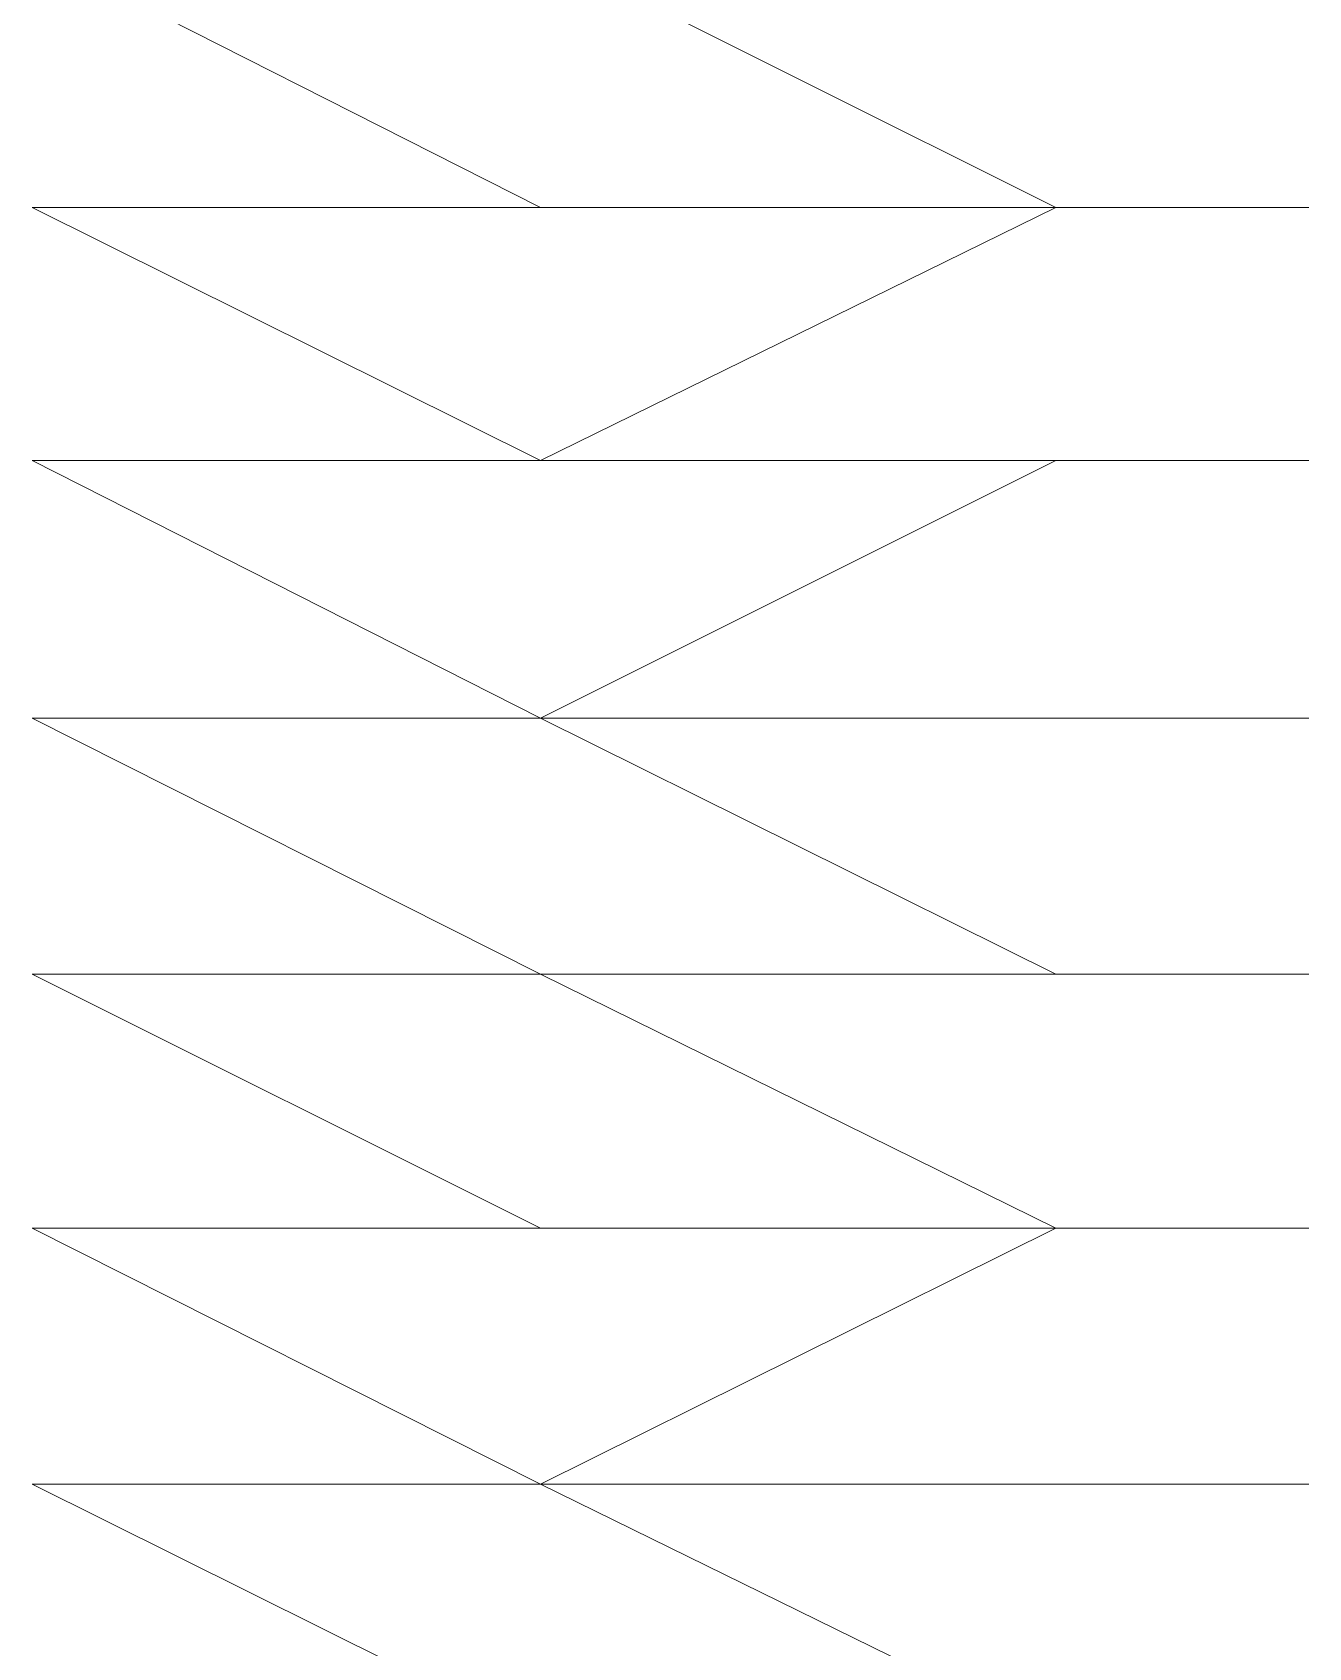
# Model space of a CAD drawing. Header units: millimetres. Extents: x 0 to 17945, y -132 to 1785.
# Drawn here: x 9888.23 to 9888.893, y 129.897 to 130.735 of the extents above; entities that cross this region are included whole.
import ezdxf

# ---------------------------------------------------------------- set-up
doc = ezdxf.new("R2010")
doc.units = ezdxf.units.MM

# ---------------------------------------------------------------- blocks, each defined once
blk = doc.blocks.new('TCR_GROWATT_40KTL3_X_FRONT')
at = {"color": 1, "lineweight": 9}
for points in [[(444.0527, 130.7782), (444.31666, 130.64441), (444.58422, 130.64441), (444.31666, 130.7782)], [(444.0527, 130.64441), (444.31666, 130.64441), (444.58422, 130.64441), (444.31666, 130.64441)], [(444.0527, 130.64441), (444.31666, 130.64441), (444.58422, 130.64441), (444.31666, 130.64441)], [(444.0527, 130.64441), (444.31666, 130.64441), (444.58422, 130.64441), (444.31666, 130.64441)], [(444.0527, 130.64441), (444.31666, 130.64441), (444.58422, 130.64441), (444.31666, 130.64441)], [(444.0527, 130.64441), (444.31666, 130.64441), (444.58422, 130.64441), (444.31666, 130.64441)], [(444.0527, 130.64441), (444.31666, 130.64441), (444.58422, 130.64441), (444.31666, 130.64441)], [(444.0527, 130.64441), (444.31666, 130.64441), (444.58422, 130.64441), (444.31666, 130.64441)], [(444.0527, 130.64441), (444.31666, 130.64441), (444.58422, 130.64441), (444.31666, 130.64441)], [(444.0527, 130.64441), (444.31666, 130.64441), (444.58422, 130.64441), (444.31666, 130.64441)], [(444.0527, 130.64441), (444.31666, 130.64441), (444.58422, 130.64441), (444.31666, 130.64441)], [(444.0527, 130.64441), (444.31666, 130.64441), (444.58422, 130.64441), (444.31666, 130.64441)], [(444.0527, 130.64441), (444.31666, 130.64441), (444.58422, 130.64441), (444.31666, 130.64441)], [(444.0527, 130.64441), (444.31666, 130.64441), (444.58422, 130.64441), (444.31666, 130.64441)], [(444.0527, 130.64441), (444.31666, 130.64441), (444.58422, 130.64441), (444.31666, 130.64441)], [(444.0527, 130.64441), (444.31666, 130.64441), (444.58422, 130.64441), (444.31666, 130.64441)], [(444.0527, 130.64441), (444.31666, 130.64441), (444.58422, 130.64441), (444.31666, 130.64441)], [(444.0527, 130.64441), (444.31666, 130.64441), (444.58422, 130.64441), (444.31666, 130.64441)], [(444.0527, 130.64441), (444.31666, 130.64441), (444.58422, 130.64441), (444.31666, 130.64441)], [(444.0527, 130.64441), (444.31666, 130.64441), (444.58422, 130.64441), (444.31666, 130.64441)], [(444.0527, 130.64441), (444.31666, 130.64441), (444.58422, 130.64441), (444.31666, 130.64441)], [(444.0527, 130.64441), (444.31666, 130.51303), (444.58422, 130.51303), (444.31666, 130.51303)], [(444.0527, 130.64441), (444.31666, 130.64441), (444.58422, 130.64441), (444.31666, 130.51303)], [(444.0527, 130.51303), (444.31666, 130.51303), (444.58422, 130.51303), (444.31666, 130.51303)], [(444.0527, 130.51303), (444.31666, 130.51303), (444.58422, 130.51303), (444.31666, 130.51303)], [(444.0527, 130.51303), (444.31666, 130.51303), (444.58422, 130.51303), (444.31666, 130.51303)], [(444.0527, 130.51303), (444.31666, 130.51303), (444.58422, 130.51303), (444.31666, 130.51303)], [(444.0527, 130.51303), (444.31666, 130.51303), (444.58422, 130.51303), (444.31666, 130.51303)], [(444.0527, 130.51303), (444.31666, 130.51303), (444.58422, 130.51303), (444.31666, 130.51303)], [(444.0527, 130.51303), (444.31666, 130.51303), (444.58422, 130.51303), (444.31666, 130.51303)], [(444.0527, 130.51303), (444.31666, 130.51303), (444.58422, 130.51303), (444.31666, 130.51303)], [(444.0527, 130.51303), (444.31666, 130.51303), (444.58422, 130.51303), (444.31666, 130.51303)], [(444.0527, 130.51303), (444.31666, 130.51303), (444.58422, 130.51303), (444.31666, 130.51303)], [(444.0527, 130.51303), (444.31666, 130.51303), (444.58422, 130.51303), (444.31666, 130.51303)], [(444.0527, 130.51303), (444.31666, 130.51303), (444.58422, 130.51303), (444.31666, 130.51303)], [(444.0527, 130.51303), (444.31666, 130.51303), (444.58422, 130.51303), (444.31666, 130.51303)], [(444.0527, 130.51303), (444.31666, 130.51303), (444.58422, 130.51303), (444.31666, 130.51303)], [(444.0527, 130.51303), (444.31666, 130.51303), (444.58422, 130.51303), (444.31666, 130.51303)], [(444.0527, 130.51303), (444.31666, 130.51303), (444.58422, 130.51303), (444.31666, 130.51303)], [(444.0527, 130.51303), (444.31666, 130.37925), (444.58422, 130.37925), (444.31666, 130.37925)], [(444.0527, 130.51303), (444.31666, 130.51303), (444.58422, 130.51303), (444.31666, 130.37925)], [(444.0527, 130.37925), (444.31666, 130.37925), (444.58422, 130.37925), (444.31666, 130.37925)], [(444.0527, 130.37925), (444.31666, 130.37925), (444.58422, 130.37925), (444.31666, 130.37925)], [(444.0527, 130.37925), (444.31666, 130.37925), (444.58422, 130.37925), (444.31666, 130.37925)], [(444.0527, 130.37925), (444.31666, 130.37925), (444.58422, 130.37925), (444.31666, 130.37925)], [(444.0527, 130.37925), (444.31666, 130.37925), (444.58422, 130.37925), (444.31666, 130.37925)], [(444.0527, 130.37925), (444.31666, 130.37925), (444.58422, 130.37925), (444.31666, 130.37925)], [(444.0527, 130.37925), (444.31666, 130.37925), (444.58422, 130.37925), (444.31666, 130.37925)], [(444.0527, 130.37925), (444.31666, 130.37925), (444.58422, 130.37925), (444.31666, 130.37925)], [(444.0527, 130.37925), (444.31666, 130.37925), (444.58422, 130.37925), (444.31666, 130.37925)], [(444.0527, 130.37925), (444.31666, 130.37925), (444.58422, 130.37925), (444.31666, 130.37925)], [(444.0527, 130.37925), (444.31666, 130.37925), (444.58422, 130.37925), (444.31666, 130.37925)], [(444.0527, 130.37925), (444.31666, 130.37925), (444.58422, 130.37925), (444.31666, 130.37925)], [(444.0527, 130.37925), (444.31666, 130.37925), (444.58422, 130.37925), (444.31666, 130.37925)], [(444.0527, 130.37925), (444.31666, 130.37925), (444.58422, 130.37925), (444.31666, 130.37925)], [(444.0527, 130.37925), (444.31666, 130.37925), (444.58422, 130.37925), (444.31666, 130.37925)], [(444.0527, 130.37925), (444.31666, 130.37925), (444.58422, 130.37925), (444.31666, 130.37925)], [(444.0527, 130.37925), (444.31666, 130.37925), (444.58422, 130.37925), (444.31666, 130.37925)], [(444.0527, 130.37925), (444.31666, 130.37925), (444.58422, 130.37925), (444.31666, 130.37925)], [(444.0527, 130.37925), (444.31666, 130.24636), (444.58422, 130.24636), (444.31666, 130.37925)], [(444.0527, 130.37925), (444.31666, 130.37925), (444.58422, 130.37925), (444.31666, 130.37925)], [(444.0527, 130.24636), (444.31666, 130.24636), (444.58422, 130.24636), (444.31666, 130.24636)], [(444.0527, 130.24636), (444.31666, 130.24636), (444.58422, 130.24636), (444.31666, 130.24636)], [(444.0527, 130.24636), (444.31666, 130.24636), (444.58422, 130.24636), (444.31666, 130.24636)], [(444.0527, 130.24636), (444.31666, 130.24636), (444.58422, 130.24636), (444.31666, 130.24636)], [(444.0527, 130.24636), (444.31666, 130.24636), (444.58422, 130.24636), (444.31666, 130.24636)], [(444.0527, 130.24636), (444.31666, 130.24636), (444.58422, 130.24636), (444.31666, 130.24636)], [(444.0527, 130.24636), (444.31666, 130.24636), (444.58422, 130.24636), (444.31666, 130.24636)], [(444.0527, 130.24636), (444.31666, 130.24636), (444.58422, 130.24636), (444.31666, 130.24636)], [(444.0527, 130.24636), (444.31666, 130.24636), (444.58422, 130.24636), (444.31666, 130.24636)], [(444.0527, 130.24636), (444.31666, 130.24636), (444.58422, 130.24636), (444.31666, 130.24636)], [(444.0527, 130.24636), (444.31666, 130.24636), (444.58422, 130.24636), (444.31666, 130.24636)], [(444.0527, 130.24636), (444.31666, 130.24636), (444.58422, 130.24636), (444.31666, 130.24636)], [(444.0527, 130.24636), (444.31666, 130.24636), (444.58422, 130.24636), (444.31666, 130.24636)], [(444.0527, 130.24636), (444.31666, 130.24636), (444.58422, 130.24636), (444.31666, 130.24636)], [(444.0527, 130.24636), (444.31666, 130.24636), (444.58422, 130.24636), (444.31666, 130.24636)], [(444.0527, 130.24636), (444.31666, 130.24636), (444.58422, 130.24636), (444.31666, 130.24636)], [(444.0527, 130.24636), (444.31666, 130.24636), (444.58422, 130.24636), (444.31666, 130.24636)], [(444.0527, 130.24636), (444.31666, 130.24636), (444.58422, 130.24636), (444.31666, 130.24636)], [(444.0527, 130.24636), (444.31666, 130.11438), (444.58422, 130.11438), (444.31666, 130.24636)], [(444.0527, 130.24636), (444.31666, 130.24636), (444.58422, 130.24636), (444.31666, 130.24636)], [(444.0527, 130.11438), (444.31666, 130.11438), (444.58422, 130.11438), (444.31666, 130.11438)], [(444.0527, 130.11438), (444.31666, 130.11438), (444.58422, 130.11438), (444.31666, 130.11438)], [(444.0527, 130.11438), (444.31666, 130.11438), (444.58422, 130.11438), (444.31666, 130.11438)], [(444.0527, 130.11438), (444.31666, 130.11438), (444.58422, 130.11438), (444.31666, 130.11438)], [(444.0527, 130.11438), (444.31666, 130.11438), (444.58422, 130.11438), (444.31666, 130.11438)], [(444.0527, 130.11438), (444.31666, 130.11438), (444.58422, 130.11438), (444.31666, 130.11438)], [(444.0527, 130.11438), (444.31666, 130.11438), (444.58422, 130.11438), (444.31666, 130.11438)], [(444.0527, 130.11438), (444.31666, 130.11438), (444.58422, 130.11438), (444.31666, 130.11438)], [(444.0527, 130.11438), (444.31666, 130.11438), (444.58422, 130.11438), (444.31666, 130.11438)], [(444.0527, 130.11438), (444.31666, 130.11438), (444.58422, 130.11438), (444.31666, 130.11438)], [(444.0527, 130.11438), (444.31666, 130.11438), (444.58422, 130.11438), (444.31666, 130.11438)], [(444.0527, 130.11438), (444.31666, 130.11438), (444.58422, 130.11438), (444.31666, 130.11438)], [(444.0527, 130.11438), (444.31666, 129.9815), (444.58422, 129.9815), (444.31666, 129.9815)], [(444.0527, 130.11438), (444.31666, 130.11438), (444.58422, 130.11438), (444.31666, 129.9815)], [(444.0527, 129.9815), (444.31666, 129.9815), (444.58422, 129.9815), (444.31666, 129.9815)], [(444.0527, 129.9815), (444.31666, 129.9815), (444.58422, 129.9815), (444.31666, 129.9815)], [(444.0527, 129.9815), (444.31666, 129.9815), (444.58422, 129.9815), (444.31666, 129.9815)], [(444.0527, 129.9815), (444.31666, 129.9815), (444.58422, 129.9815), (444.31666, 129.9815)], [(444.0527, 129.9815), (444.31666, 129.9815), (444.58422, 129.9815), (444.31666, 129.9815)], [(444.0527, 129.9815), (444.31666, 129.9815), (444.58422, 129.9815), (444.31666, 129.9815)], [(444.0527, 129.9815), (444.31666, 129.9815), (444.58422, 129.9815), (444.31666, 129.9815)], [(444.0527, 129.9815), (444.31666, 129.9815), (444.58422, 129.9815), (444.31666, 129.9815)], [(444.0527, 129.9815), (444.31666, 129.9815), (444.58422, 129.9815), (444.31666, 129.9815)], [(444.0527, 129.9815), (444.31666, 129.9815), (444.58422, 129.9815), (444.31666, 129.9815)], [(444.0527, 129.9815), (444.31666, 129.9815), (444.58422, 129.9815), (444.31666, 129.9815)], [(444.0527, 129.9815), (444.31666, 129.9815), (444.58422, 129.9815), (444.31666, 129.9815)], [(444.0527, 129.9815), (444.31666, 129.9815), (444.58422, 129.9815), (444.31666, 129.9815)], [(444.0527, 129.9815), (444.31666, 129.9815), (444.58422, 129.9815), (444.31666, 129.9815)], [(444.0527, 129.9815), (444.31666, 129.85012), (444.58422, 129.85012), (444.31666, 129.9815)], [(444.0527, 129.9815), (444.31666, 129.9815), (444.58422, 129.9815), (444.31666, 129.9815)]]:
    blk.add_lwpolyline(points, close=True, dxfattribs=at)
for points in [[(444.0527, 130.64441), (444.31666, 130.64441), (444.58422, 130.64441), (444.7156, 130.64441)], [(444.7156, 130.64441), (444.45044, 130.64441), (444.18558, 130.64441), (444.0527, 130.64441)], [(444.0527, 130.64441), (444.31666, 130.64441), (444.58422, 130.64441), (444.7156, 130.64441)], [(444.7156, 130.64441), (444.45044, 130.64441), (444.18558, 130.64441), (444.0527, 130.64441)], [(444.0527, 130.64441), (444.31666, 130.64441), (444.58422, 130.64441), (444.7156, 130.64441)], [(444.7156, 130.64441), (444.45044, 130.64441), (444.18558, 130.64441), (444.0527, 130.64441)], [(444.0527, 130.64441), (444.31666, 130.64441), (444.58422, 130.64441), (444.7156, 130.64441)], [(444.7156, 130.64441), (444.45044, 130.64441), (444.18558, 130.64441), (444.0527, 130.64441)], [(444.0527, 130.64441), (444.31666, 130.64441), (444.58422, 130.64441), (444.7156, 130.64441)], [(444.7156, 130.64441), (444.45044, 130.64441), (444.18558, 130.64441), (444.0527, 130.64441)], [(444.0527, 130.64441), (444.31666, 130.64441), (444.58422, 130.64441), (444.7156, 130.64441)], [(444.7156, 130.64441), (444.45044, 130.64441), (444.18558, 130.64441), (444.0527, 130.64441)], [(444.0527, 130.64441), (444.31666, 130.64441), (444.58422, 130.64441), (444.7156, 130.64441)], [(444.7156, 130.64441), (444.45044, 130.64441), (444.18558, 130.64441), (444.0527, 130.64441)], [(444.0527, 130.64441), (444.31666, 130.64441), (444.58422, 130.64441), (444.7156, 130.64441)], [(444.7156, 130.64441), (444.45044, 130.64441), (444.18558, 130.64441), (444.0527, 130.64441)], [(444.0527, 130.64441), (444.31666, 130.64441), (444.58422, 130.64441), (444.7156, 130.64441)], [(444.7156, 130.64441), (444.45044, 130.64441), (444.18558, 130.64441), (444.0527, 130.64441)], [(444.0527, 130.64441), (444.31666, 130.64441), (444.58422, 130.64441), (444.7156, 130.64441)], [(444.7156, 130.64441), (444.45044, 130.64441), (444.18558, 130.64441), (444.0527, 130.64441)], [(444.0527, 130.64441), (444.31666, 130.64441), (444.58422, 130.64441), (444.7156, 130.64441)], [(444.7156, 130.64441), (444.45044, 130.64441), (444.18558, 130.64441), (444.0527, 130.64441)], [(444.0527, 130.64441), (444.31666, 130.64441), (444.58422, 130.64441), (444.7156, 130.64441)], [(444.7156, 130.64441), (444.45044, 130.64441), (444.18558, 130.64441), (444.0527, 130.64441)], [(444.0527, 130.64441), (444.31666, 130.64441), (444.58422, 130.64441), (444.7156, 130.64441)], [(444.7156, 130.64441), (444.45044, 130.64441), (444.18558, 130.64441), (444.0527, 130.64441)], [(444.0527, 130.64441), (444.31666, 130.64441), (444.58422, 130.64441), (444.7156, 130.64441)], [(444.7156, 130.64441), (444.45044, 130.64441), (444.18558, 130.64441), (444.0527, 130.64441)], [(444.0527, 130.64441), (444.31666, 130.64441), (444.58422, 130.64441), (444.7156, 130.64441)], [(444.7156, 130.64441), (444.45044, 130.64441), (444.18558, 130.64441), (444.0527, 130.64441)], [(444.0527, 130.64441), (444.31666, 130.64441), (444.58422, 130.64441), (444.7156, 130.64441)], [(444.7156, 130.64441), (444.45044, 130.64441), (444.18558, 130.64441), (444.0527, 130.64441)], [(444.0527, 130.64441), (444.31666, 130.64441), (444.58422, 130.64441), (444.7156, 130.64441)], [(444.7156, 130.64441), (444.45044, 130.64441), (444.18558, 130.64441), (444.0527, 130.64441)], [(444.0527, 130.64441), (444.31666, 130.64441), (444.58422, 130.64441), (444.7156, 130.64441)], [(444.7156, 130.64441), (444.45044, 130.64441), (444.18558, 130.64441), (444.0527, 130.64441)], [(444.0527, 130.51303), (444.31666, 130.51303), (444.58422, 130.51303), (444.7156, 130.51303)], [(444.7156, 130.51303), (444.45044, 130.51303), (444.18558, 130.51303), (444.0527, 130.51303)], [(444.0527, 130.51303), (444.31666, 130.51303), (444.58422, 130.51303), (444.7156, 130.51303)], [(444.7156, 130.51303), (444.45044, 130.51303), (444.18558, 130.51303), (444.0527, 130.51303)], [(444.0527, 130.51303), (444.31666, 130.51303), (444.58422, 130.51303), (444.7156, 130.51303)], [(444.7156, 130.51303), (444.45044, 130.51303), (444.18558, 130.51303), (444.0527, 130.51303)], [(444.0527, 130.51303), (444.31666, 130.51303), (444.58422, 130.51303), (444.7156, 130.51303)], [(444.7156, 130.51303), (444.45044, 130.51303), (444.18558, 130.51303), (444.0527, 130.51303)], [(444.0527, 130.51303), (444.31666, 130.51303), (444.58422, 130.51303), (444.7156, 130.51303)], [(444.7156, 130.51303), (444.45044, 130.51303), (444.18558, 130.51303), (444.0527, 130.51303)], [(444.0527, 130.51303), (444.31666, 130.51303), (444.58422, 130.51303), (444.7156, 130.51303)], [(444.7156, 130.51303), (444.45044, 130.51303), (444.18558, 130.51303), (444.0527, 130.51303)], [(444.0527, 130.51303), (444.31666, 130.51303), (444.58422, 130.51303), (444.7156, 130.51303)], [(444.7156, 130.51303), (444.45044, 130.51303), (444.18558, 130.51303), (444.0527, 130.51303)], [(444.0527, 130.51303), (444.31666, 130.51303), (444.58422, 130.51303), (444.7156, 130.51303)], [(444.7156, 130.51303), (444.45044, 130.51303), (444.18558, 130.51303), (444.0527, 130.51303)], [(444.0527, 130.51303), (444.31666, 130.51303), (444.58422, 130.51303), (444.7156, 130.51303)], [(444.7156, 130.51303), (444.45044, 130.51303), (444.18558, 130.51303), (444.0527, 130.51303)], [(444.0527, 130.51303), (444.31666, 130.51303), (444.58422, 130.51303), (444.7156, 130.51303)], [(444.7156, 130.51303), (444.45044, 130.51303), (444.18558, 130.51303), (444.0527, 130.51303)], [(444.0527, 130.51303), (444.31666, 130.51303), (444.58422, 130.51303), (444.7156, 130.51303)], [(444.7156, 130.51303), (444.45044, 130.51303), (444.18558, 130.51303), (444.0527, 130.51303)], [(444.0527, 130.51303), (444.31666, 130.51303), (444.58422, 130.51303), (444.7156, 130.51303)], [(444.7156, 130.51303), (444.45044, 130.51303), (444.18558, 130.51303), (444.0527, 130.51303)], [(444.0527, 130.51303), (444.31666, 130.51303), (444.58422, 130.51303), (444.7156, 130.51303)], [(444.7156, 130.51303), (444.45044, 130.51303), (444.18558, 130.51303), (444.0527, 130.51303)], [(444.0527, 130.51303), (444.31666, 130.51303), (444.58422, 130.51303), (444.7156, 130.51303)], [(444.7156, 130.51303), (444.45044, 130.51303), (444.18558, 130.51303), (444.0527, 130.51303)], [(444.0527, 130.51303), (444.31666, 130.51303), (444.58422, 130.51303), (444.7156, 130.51303)], [(444.7156, 130.51303), (444.45044, 130.51303), (444.18558, 130.51303), (444.0527, 130.51303)], [(444.0527, 130.51303), (444.31666, 130.51303), (444.58422, 130.51303), (444.7156, 130.51303)], [(444.7156, 130.51303), (444.45044, 130.51303), (444.18558, 130.51303), (444.0527, 130.51303)], [(444.0527, 130.37925), (444.31666, 130.37925), (444.58422, 130.37925), (444.7156, 130.37925)], [(444.7156, 130.37925), (444.45044, 130.37925), (444.18558, 130.37925), (444.0527, 130.37925)], [(444.0527, 130.37925), (444.31666, 130.37925), (444.58422, 130.37925), (444.7156, 130.37925)], [(444.7156, 130.37925), (444.45044, 130.37925), (444.18558, 130.37925), (444.0527, 130.37925)], [(444.0527, 130.37925), (444.31666, 130.37925), (444.58422, 130.37925), (444.7156, 130.37925)], [(444.7156, 130.37925), (444.45044, 130.37925), (444.18558, 130.37925), (444.0527, 130.37925)], [(444.0527, 130.37925), (444.31666, 130.37925), (444.58422, 130.37925), (444.7156, 130.37925)], [(444.7156, 130.37925), (444.45044, 130.37925), (444.18558, 130.37925), (444.0527, 130.37925)], [(444.0527, 130.37925), (444.31666, 130.37925), (444.58422, 130.37925), (444.7156, 130.37925)], [(444.7156, 130.37925), (444.45044, 130.37925), (444.18558, 130.37925), (444.0527, 130.37925)], [(444.0527, 130.37925), (444.31666, 130.37925), (444.58422, 130.37925), (444.7156, 130.37925)], [(444.7156, 130.37925), (444.45044, 130.37925), (444.18558, 130.37925), (444.0527, 130.37925)], [(444.0527, 130.37925), (444.31666, 130.37925), (444.58422, 130.37925), (444.7156, 130.37925)], [(444.7156, 130.37925), (444.45044, 130.37925), (444.18558, 130.37925), (444.0527, 130.37925)], [(444.0527, 130.37925), (444.31666, 130.37925), (444.58422, 130.37925), (444.7156, 130.37925)], [(444.7156, 130.37925), (444.45044, 130.37925), (444.18558, 130.37925), (444.0527, 130.37925)], [(444.0527, 130.24636), (444.31666, 130.24636), (444.58422, 130.24636), (444.7156, 130.24636)], [(444.7156, 130.24636), (444.45044, 130.24636), (444.18558, 130.24636), (444.0527, 130.24636)], [(444.0527, 130.24636), (444.31666, 130.24636), (444.58422, 130.24636), (444.7156, 130.24636)], [(444.7156, 130.24636), (444.45044, 130.24636), (444.18558, 130.24636), (444.0527, 130.24636)], [(444.0527, 130.24636), (444.31666, 130.24636), (444.58422, 130.24636), (444.7156, 130.24636)], [(444.7156, 130.24636), (444.45044, 130.24636), (444.18558, 130.24636), (444.0527, 130.24636)], [(444.0527, 130.24636), (444.31666, 130.24636), (444.58422, 130.24636), (444.7156, 130.24636)], [(444.7156, 130.24636), (444.45044, 130.24636), (444.18558, 130.24636), (444.0527, 130.24636)], [(444.0527, 130.24636), (444.31666, 130.24636), (444.58422, 130.24636), (444.7156, 130.24636)], [(444.7156, 130.24636), (444.45044, 130.24636), (444.18558, 130.24636), (444.0527, 130.24636)], [(444.0527, 130.24636), (444.31666, 130.24636), (444.58422, 130.24636), (444.7156, 130.24636)], [(444.7156, 130.24636), (444.45044, 130.24636), (444.18558, 130.24636), (444.0527, 130.24636)], [(444.0527, 130.24636), (444.31666, 130.24636), (444.58422, 130.24636), (444.7156, 130.24636)], [(444.7156, 130.24636), (444.45044, 130.24636), (444.18558, 130.24636), (444.0527, 130.24636)], [(444.0527, 130.24636), (444.31666, 130.24636), (444.58422, 130.24636), (444.7156, 130.24636)], [(444.7156, 130.24636), (444.45044, 130.24636), (444.18558, 130.24636), (444.0527, 130.24636)], [(444.0527, 130.24636), (444.31666, 130.24636), (444.58422, 130.24636), (444.7156, 130.24636)], [(444.7156, 130.24636), (444.45044, 130.24636), (444.18558, 130.24636), (444.0527, 130.24636)], [(444.0527, 130.24636), (444.31666, 130.24636), (444.58422, 130.24636), (444.7156, 130.24636)], [(444.7156, 130.24636), (444.45044, 130.24636), (444.18558, 130.24636), (444.0527, 130.24636)], [(444.0527, 130.11438), (444.31666, 130.11438), (444.58422, 130.11438), (444.7156, 130.11438)], [(444.7156, 130.11438), (444.45044, 130.11438), (444.18558, 130.11438), (444.0527, 130.11438)], [(444.0527, 130.11438), (444.31666, 130.11438), (444.58422, 130.11438), (444.7156, 130.11438)], [(444.7156, 130.11438), (444.45044, 130.11438), (444.18558, 130.11438), (444.0527, 130.11438)], [(444.0527, 130.11438), (444.31666, 130.11438), (444.58422, 130.11438), (444.7156, 130.11438)], [(444.7156, 130.11438), (444.45044, 130.11438), (444.18558, 130.11438), (444.0527, 130.11438)], [(444.0527, 130.11438), (444.31666, 130.11438), (444.58422, 130.11438), (444.7156, 130.11438)], [(444.7156, 130.11438), (444.45044, 130.11438), (444.18558, 130.11438), (444.0527, 130.11438)], [(444.0527, 130.11438), (444.31666, 130.11438), (444.58422, 130.11438), (444.7156, 130.11438)], [(444.7156, 130.11438), (444.45044, 130.11438), (444.18558, 130.11438), (444.0527, 130.11438)], [(444.0527, 130.11438), (444.31666, 130.11438), (444.58422, 130.11438), (444.7156, 130.11438)], [(444.7156, 130.11438), (444.45044, 130.11438), (444.18558, 130.11438), (444.0527, 130.11438)], [(444.0527, 130.11438), (444.31666, 130.11438), (444.58422, 130.11438), (444.7156, 130.11438)], [(444.7156, 130.11438), (444.45044, 130.11438), (444.18558, 130.11438), (444.0527, 130.11438)], [(444.0527, 130.11438), (444.31666, 130.11438), (444.58422, 130.11438), (444.7156, 130.11438)], [(444.7156, 130.11438), (444.45044, 130.11438), (444.18558, 130.11438), (444.0527, 130.11438)], [(444.0527, 129.9815), (444.31666, 129.9815), (444.58422, 129.9815), (444.7156, 129.9815)], [(444.7156, 129.9815), (444.45044, 129.9815), (444.18558, 129.9815), (444.0527, 129.9815)], [(444.0527, 129.9815), (444.31666, 129.9815), (444.58422, 129.9815), (444.7156, 129.9815)], [(444.7156, 129.9815), (444.45044, 129.9815), (444.18558, 129.9815), (444.0527, 129.9815)], [(444.0527, 129.9815), (444.31666, 129.9815), (444.58422, 129.9815), (444.7156, 129.9815)], [(444.7156, 129.9815), (444.45044, 129.9815), (444.18558, 129.9815), (444.0527, 129.9815)], [(444.0527, 129.9815), (444.31666, 129.9815), (444.58422, 129.9815), (444.7156, 129.9815)], [(444.7156, 129.9815), (444.45044, 129.9815), (444.18558, 129.9815), (444.0527, 129.9815)], [(444.0527, 129.9815), (444.31666, 129.9815), (444.58422, 129.9815), (444.7156, 129.9815)], [(444.7156, 129.9815), (444.45044, 129.9815), (444.18558, 129.9815), (444.0527, 129.9815)], [(444.0527, 129.9815), (444.31666, 129.9815), (444.58422, 129.9815), (444.7156, 129.9815)], [(444.7156, 129.9815), (444.45044, 129.9815), (444.18558, 129.9815), (444.0527, 129.9815)], [(444.0527, 129.9815), (444.31666, 129.9815), (444.58422, 129.9815), (444.7156, 129.9815)], [(444.7156, 129.9815), (444.45044, 129.9815), (444.18558, 129.9815), (444.0527, 129.9815)], [(444.0527, 129.9815), (444.31666, 129.9815), (444.58422, 129.9815), (444.7156, 129.9815)], [(444.7156, 129.9815), (444.45044, 129.9815), (444.18558, 129.9815), (444.0527, 129.9815)], [(444.0527, 129.9815), (444.31666, 129.9815), (444.58422, 129.9815), (444.7156, 129.9815)], [(444.7156, 129.9815), (444.45044, 129.9815), (444.18558, 129.9815), (444.0527, 129.9815)], [(444.0527, 129.9815), (444.31666, 129.9815), (444.58422, 129.9815), (444.7156, 129.9815)], [(444.7156, 129.9815), (444.45044, 129.9815), (444.18558, 129.9815), (444.0527, 129.9815)]]:
    blk.add_lwpolyline(points, dxfattribs=at)

msp = doc.modelspace()

# ---------------------------------------------------------------- block references
msp.add_blockref('TCR_GROWATT_40KTL3_X_FRONT', (9444.17733, 0))

doc.saveas('drawing.dxf')
